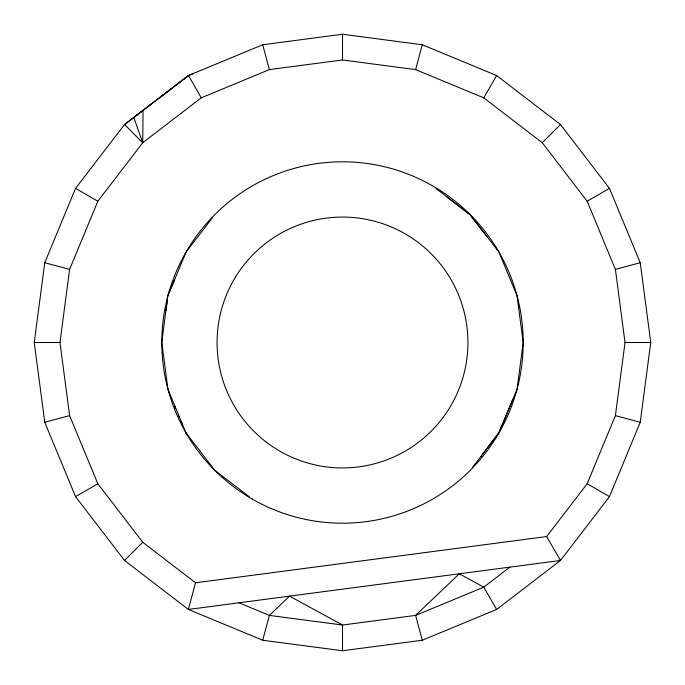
<?xml version="1.0" encoding="UTF-8"?>
<svg xmlns="http://www.w3.org/2000/svg" width="685" height="685" viewBox="0 0 685 685"><rect width="100%" height="100%" fill="white"/><g stroke="black" fill="none" stroke-linecap="round" stroke-linejoin="round"><path stroke-width="1.03" d="M201.244 97.835L188.495 75.496L124.533 124.533L142.728 142.728L201.244 97.835L269.376 69.605L342.5 59.98L415.624 69.605L483.756 97.835L542.272 142.728L587.165 201.244L615.395 269.376L625.02 342.5L615.395 415.624L587.165 483.756L546.656 536.552L195.525 582.781L142.728 542.272L97.835 483.756L69.605 415.624L59.98 342.5L69.605 269.376L97.835 201.244L142.728 142.728L143.062 110.362L124.533 124.533L75.547 188.375L44.756 262.723L34.25 342.5L44.756 422.277L75.547 496.625L124.533 560.467L188.375 609.453L262.723 640.244L342.5 650.75L422.277 640.244L496.625 609.453L560.467 560.467L609.453 496.625L640.244 422.277L650.75 342.5L640.244 262.723L609.453 188.375L560.467 124.533L496.625 75.547L422.277 44.756L342.5 34.25L262.715 44.756L188.392 75.547L184.548 78.484M167.885 294.73L161.806 342.5L167.962 389.268L186.14 433.382M165.984 310.716L167.02 303.018L166.755 300.903M195.525 582.781L188.375 609.453L560.467 560.467L546.656 536.552M262.723 640.244L269.376 615.395L289.541 596.13L342.5 625.02L415.624 615.395L483.756 587.165L509.88 567.129M415.624 69.605L422.277 44.756M167.988 295.732L186.012 252.149L212.427 217.719M512.868 399.355L498.748 432.877L482.694 454.087M168.741 292.829L174.684 279.54M483.756 97.835L496.625 75.547M472.719 467.093L498.988 432.851L517.038 389.268L523.194 342.5L517.038 295.732L498.988 252.149L470.15 214.739L436.037 188.486M124.533 560.467L142.728 542.272M542.272 142.728L560.467 124.533M149.887 105.096L151.548 103.82M160.127 97.304L188.598 75.521L193.444 73.509M136.666 115.226L188.598 75.521M75.547 496.625L97.835 483.756M587.165 201.244L609.453 188.375M44.756 422.277L69.605 415.624M615.395 269.376L640.244 262.723M186.012 432.851L214.73 470.27L249.16 496.694M34.25 342.5L59.98 342.5M625.02 342.5L650.75 342.5M480.956 456.356L481.598 456.356L481.512 455.619M44.756 262.723L69.605 269.376M615.395 415.624L640.244 422.277M238.962 602.791L269.376 615.395L342.5 625.02L342.5 650.75M75.547 188.375L97.835 201.244M587.165 483.756L609.453 496.625M446.14 196.321L470.03 214.756L487.592 237.301M496.625 609.453L483.756 587.165L459.301 573.782L415.624 615.395L422.277 640.244M181.585 422.097L182.159 423.476M133.798 117.452L142.728 142.728M262.715 44.756L269.376 69.605M175.035 406.308L175.309 408.431M342.5 34.25L342.5 59.98M178.682 416.548L178.408 414.442L178.657 416.566M266.576 442.339A125.423 125.423 0 0 0 466.922 358.332A125.423 125.423 0 0 0 294.002 226.829A125.423 125.423 0 0 0 266.576 442.339M252.149 498.988A180.694 180.694 0 0 0 523.194 342.5A180.694 180.694 0 0 0 252.149 186.012A180.694 180.694 0 0 0 252.149 498.988"/></g></svg>
